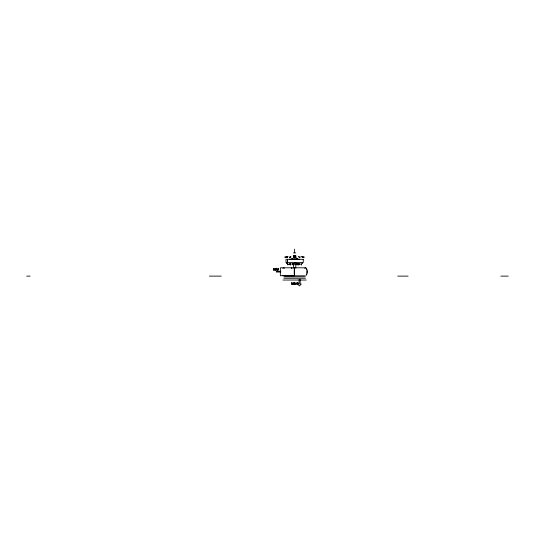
<?xml version="1.0" encoding="UTF-8"?>
<svg xmlns="http://www.w3.org/2000/svg" width="535" height="535" viewBox="0 0 535 535"><rect width="100%" height="100%" fill="white"/><g stroke="black" fill="none" stroke-linecap="round" stroke-linejoin="round"><path stroke-width="0.8" d="M306.876 272.89L306.876 270.636M294.558 275.211C294.076 276.073 294.076 267.453 294.558 268.316M292.016 275.211L291.809 275.712L291.374 275.264M291.374 268.262L291.809 267.814L292.016 268.316M306.254 274.602L306.629 273.873M297.6 259.328L296.751 259.301M299.332 259.355L298.744 259.174L299.353 259.241M304.683 268.316L305.846 267.794C307.846 269.707 307.846 273.82 305.846 275.732M282.707 268.262L283.871 267.814L284.433 268.316M290.806 263.688L290.492 264.25L290.94 263.708M302.516 262.825L302.342 263.38L302.636 262.832M288.579 264.745L290.124 264.558M292.478 263.942L293.548 263.842M292.391 264.236L293.474 264.129M292.444 264.745L298.109 264.511M289.228 263.842L290.084 263.762M289.234 264.129L290.104 264.049M295.822 264.002L298.115 264.002M293.454 252.854L295.781 252.854M293.361 255.59L295.875 255.59M293.361 256.138L295.822 256.004M286.486 256.633L286.994 256.633M287.536 256.633L288.071 256.633M290.411 256.633L290.953 256.633M294.344 256.633L294.852 256.633M298.276 256.633L298.818 256.633M301.158 256.633L301.693 256.633M302.235 256.633L302.743 256.633M298.985 257.094L300.302 257.094L298.985 257.181M302.128 257.094L303.586 257.094L302.128 257.181M294.344 257.181L294.765 257.181M295.601 257.235C297.406 256.96 291.588 257.355 293.748 257.128M293.361 257.703L295.875 257.703M289.883 259.174L290.485 259.268L289.97 259.174M295.48 259.1L296.036 259.1L295.48 259.194M305.846 267.794L280.347 267.794L280.347 275.732L294.558 275.732L294.558 267.794M280.795 271.272L276.348 271.272L276.348 272.041L280.795 272.041M284.546 275.806L304.683 275.806M26.75 276.12L30.107 276.12M209.392 276.12L221.276 276.12M397.739 276.12L408.098 276.12M500.834 276.12L508.25 276.12M283.844 276.822L305.391 276.822M283.844 278.26L305.391 278.26M282.982 280.039L306.247 280.039M292.19 263.701L293.354 263.715M292.23 263.989L293.407 264.002M292.23 264.497L293.394 264.511M297.039 263.701L298.142 263.715M299.145 263.762L300.001 263.842M299.125 264.049L299.995 264.129M299.105 264.558L299.968 264.638M295.721 264.638L297.741 264.872M296.798 263.441L297.761 263.568M296.751 263.942L297.701 264.076M291.261 259.254L292.511 259.301M282.707 275.264L283.269 275.732M294.511 263.086L294.852 263.387L294.364 262.892M306.254 268.918L306.629 269.647M300.162 279.344L300.162 284.011L301.305 284.011L299.453 285.917L297.487 284.011L299.118 284.011L299.118 279.344M295.781 262.585L295.781 268.155M295.768 256.773L295.708 257.128M295.708 257.235L295.768 257.589M295.347 257.094L294.885 257.094M295.22 259.094L294.671 259.08M294.618 249.083L294.618 252.854M293.521 256.773L293.461 257.128M293.521 257.235L293.461 257.589M293.454 263.38L293.454 268.155M287.556 259.301L287.556 262.585M287.489 259.301L287.449 262.585M276.669 269.172C276.622 272.014 275.859 267.747 277.304 268.998C277.538 272.957 277.799 267.968 276.669 269.172M287.536 263.982C287.99 264.892 288.164 262.999 287.536 263.982M286.492 262.979L286.941 263.347L286.492 262.979M287.562 264.778L288.071 264.671L287.583 264.705M290.411 264.925L290.9 264.504L290.411 264.925M296.363 283.764C296.056 285.142 294.277 283.644 295.514 282.915C295.38 286.064 296.751 281.577 296.363 283.764M274.094 269.734L273.372 270.202L273.846 269.867L273.86 268.958L273.372 268.777L273.86 268.376L274.094 269.734M292.157 283.844L291.455 284.299L291.916 283.978L291.923 283.089L291.455 282.915L291.923 282.52L292.157 283.844M294.912 283.844L294.217 284.299L294.678 283.978L294.685 283.089L294.217 282.915L294.685 282.52L294.912 283.844M274.348 269.272L275.351 269.52L274.876 270.035A0.956 0.956 0 0 1 274.502 269.961C275.632 271.486 275.846 267.4 274.348 269.272M292.398 283.396L293.374 283.637L292.912 284.138A0.93 0.93 0 0 1 292.558 284.065C293.648 285.55 293.855 281.577 292.398 283.396M296.878 283.242C297.58 285.984 298.543 281.122 296.878 283.242M298.236 283.403L297.427 284.332A0.896 0.896 0 0 1 297.085 284.266C295.394 283.236 298.216 281.29 298.236 283.403M274.575 269.212L275.351 269.332L274.575 269.212M292.625 283.336L293.374 283.456L292.625 283.336M301.172 264.604L301.62 264.979L301.205 264.544M301.205 263.808L301.646 264.183L301.205 263.808M298.289 263.708L298.771 264.223L298.289 263.708M298.329 264.504L298.804 265.019L298.356 264.477M293.809 255.656L293.267 255.89L293.809 255.656M293.575 256.773L293.407 257.589L293.575 256.773M295.822 256.773L295.654 257.589L295.822 256.773M285.295 257.094L284.874 257.094L285.295 257.094M287.054 257.094L285.416 257.181L287.054 257.094M287.549 257.094L287.175 257.181L287.549 257.094M290.772 257.094L289.348 257.181L290.772 257.094M304.134 257.094L303.76 257.094L304.134 257.094M292.665 258.759L291.742 258.853L292.665 258.759M297.487 258.759L296.564 258.853L297.487 258.759M294.524 259.087L293.193 259.194L294.524 259.087M303.238 259.301L285.991 259.301L285.991 262.585L303.238 262.585L303.238 259.301M276.08 268.222L275.846 270.202L276.08 268.222M278.568 268.309C276.321 268.496 279.123 272.522 278.568 268.309M294.089 282.373L293.862 284.299L294.089 282.373"/></g></svg>
